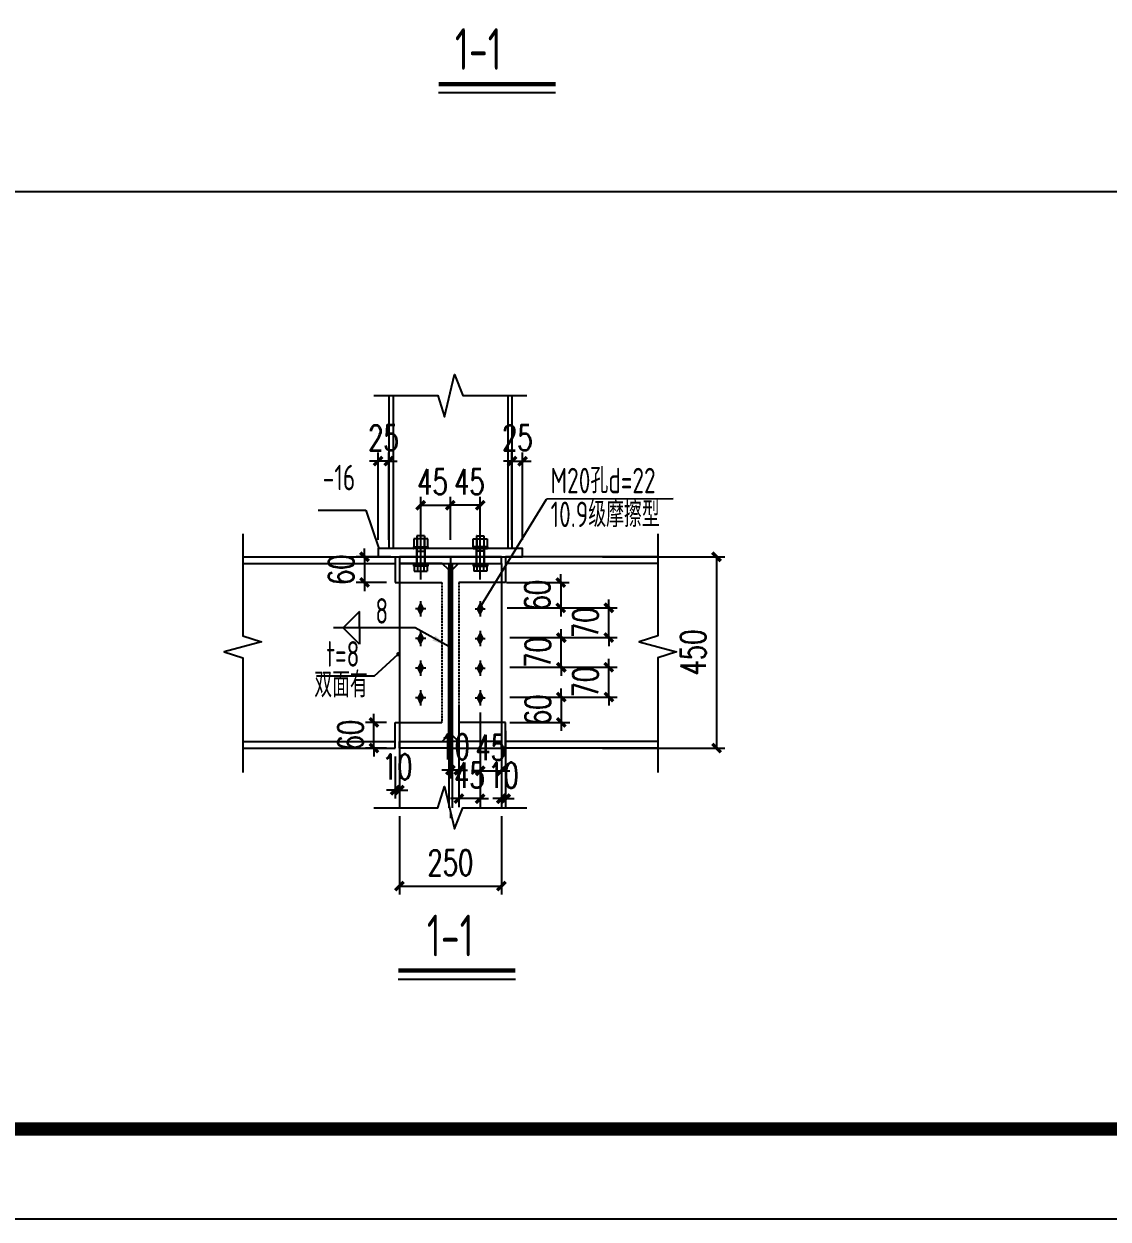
# Model space of a CAD drawing. Extents: x 180850 to 1399066, y 113487 to 334416.
# Drawn here: x 1348159 to 1360914, y 135864 to 149933 of the extents above; entities that cross this region are included whole.
import ezdxf
from ezdxf.enums import TextEntityAlignment as Align

# ---------------------------------------------------------------- set-up
doc = ezdxf.new("R2010")
doc.units = 0
doc.header["$LTSCALE"] = 1000
doc.linetypes.add('0$0$CENTERX2', pattern=[4, 2.5, -0.5, 0.5, -0.5])
doc.linetypes.add('DASH', pattern=[0.35, 0.25, -0.1])
for name, color, linetype in [('AXIS', 3, 'Continuous'), ('BOLT', 251, 'Continuous'), ('DOTE', 1, 'Continuous'), ('GL', 150, 'Continuous'), ('GZ', 50, 'Continuous'), ('NUM', 7, 'Continuous'), ('PUB_TEXT', 7, 'Continuous'), ('PUB_TITLE', 4, 'Continuous'), ('PZ', 202, 'Continuous'), ('TEXT', 7, 'Continuous'), ('WELD', 7, 'Continuous'), ('YCX', 90, 'Continuous')]:
    doc.layers.add(name, color=color, linetype=linetype)
doc.styles.add('_TCH_DIM_T3', font='SIMPLEX', dxfattribs={"width": 0.705882, "bigfont": 'GBCBIG'})
doc.styles.get("Standard").update_dxf_attribs({"font": 'gbenor.shx', "bigfont": 'gbcbig.shx'})
doc.styles.add('TSSD_Label', font='tssdeng.shx', dxfattribs={"width": 0.7, "bigfont": 'hztxt.shx'})
doc.styles.add('TSSD_Norm', font='tssdeng.shx', dxfattribs={"bigfont": 'hztxt.shx'})
doc.styles.add('标准字体', font='tssdeng.shx', dxfattribs={"width": 0.7, "bigfont": 'tssdchn.shx'})
doc.dimstyles.new('TCH_100_5', dxfattribs={"dimtxt": 297.5, "dimasz": 100, "dimexe": 100, "dimexo": 100, "dimgap": 126.25, "dimtad": 1, "dimdec": 0, "dimlfac": 0.2, "dimzin": 0, "dimdsep": 46, "dimtxsty": '_TCH_DIM_T3', "dimblk": 'ARCHTICK', "dimcen": 0.09, "dimclrd": 126, "dimclre": 126, "dimclrt": 7, "dimazin": 2, "dimtfac": 1, "dimtdec": 0, "dimtix": 1, "dimtmove": 2, "dimatfit": 3, "dimfxl": 1, "dimtolj": 1, "dimtzin": 0, "dimarcsym": 0})
doc.dimstyles.new('TSSD_LEADER_STYLE_200.0', dxfattribs={"dimtxt": 0.18, "dimasz": 200, "dimexe": 0.18, "dimexo": 0.0625, "dimgap": 0.09, "dimtad": 0, "dimtih": 1, "dimtoh": 1, "dimdec": 4, "dimzin": 0, "dimdsep": 46, "dimtxsty": 'Standard', "dimcen": 0.09, "dimadec": 0, "dimazin": 0, "dimtfac": 1, "dimtdec": 4, "dimtofl": 0, "dimtmove": 0, "dimatfit": 3, "dimfxl": 1, "dimtolj": 1, "dimtzin": 0, "dimarcsym": 0})

# ---------------------------------------------------------------- blocks, each defined once
blk = doc.blocks.new('_ArchTick')
at = {"color": 0, "linetype": 'ByBlock', "const_width": 0.4}
blk.add_lwpolyline([(-0.5, -0.5), (0.5, 0.5)], dxfattribs=at)
blk = doc.blocks.new('*D1718')
at = {"layer": 'AXIS', "color": 126, "linetype": 'ByBlock', "lineweight": -2, "transparency": 16777216}
for p, q in [((1352827, 143859), (1352827, 144367)), ((1353176, 143859), (1353176, 144367)), ((1352827, 144267), (1353176, 144267))]:
    blk.add_line(p, q, dxfattribs=at)
at = {"layer": 'Defpoints', "color": 0, "linetype": 'ByBlock', "transparency": 16777216}
for p in [(1353176, 144267), (1352827, 143759), (1353176, 143759)]:
    blk.add_point(p, dxfattribs=at)
at = {"layer": 'AXIS', "color": 126, "linetype": 'ByBlock', "lineweight": -2, "transparency": 16777216, "xscale": 100, "yscale": 100, "zscale": 100, "rotation": 180}
blk.add_blockref('_ArchTick', (1352827, 144267), dxfattribs=at)
at = {"layer": 'AXIS', "color": 126, "linetype": 'ByBlock', "lineweight": -2, "transparency": 16777216, "xscale": 100, "yscale": 100, "zscale": 100}
blk.add_blockref('_ArchTick', (1353176, 144267), dxfattribs=at)
at = {"layer": 'AXIS', "color": 7, "linetype": 'ByBlock', "transparency": 16777216, "insert": (1352966, 144542), "char_height": 297.5, "attachment_point": 5, "style": '_TCH_DIM_T3'}
blk.add_mtext('\\A1;45', dxfattribs=at)
blk = doc.blocks.new('*D1719')
at = {"layer": 'AXIS', "color": 126, "linetype": 'ByBlock', "lineweight": -2, "transparency": 16777216}
for p, q in [((1353176, 143859), (1353176, 144367)), ((1353527, 143859), (1353527, 144367)), ((1353527, 144267), (1353176, 144267))]:
    blk.add_line(p, q, dxfattribs=at)
at = {"layer": 'Defpoints', "color": 0, "linetype": 'ByBlock', "transparency": 16777216}
for p in [(1353176, 144267), (1353176, 143759), (1353527, 143759)]:
    blk.add_point(p, dxfattribs=at)
at = {"layer": 'AXIS', "color": 126, "linetype": 'ByBlock', "lineweight": -2, "transparency": 16777216, "xscale": 100, "yscale": 100, "zscale": 100, "rotation": 180}
blk.add_blockref('_ArchTick', (1353176, 144267), dxfattribs=at)
at = {"layer": 'AXIS', "color": 126, "linetype": 'ByBlock', "lineweight": -2, "transparency": 16777216, "xscale": 100, "yscale": 100, "zscale": 100}
blk.add_blockref('_ArchTick', (1353527, 144267), dxfattribs=at)
at = {"layer": 'AXIS', "color": 7, "linetype": 'ByBlock', "transparency": 16777216, "insert": (1353400, 144542), "char_height": 297.5, "attachment_point": 5, "style": '_TCH_DIM_T3'}
blk.add_mtext('\\A1;45', dxfattribs=at)
blk = doc.blocks.new('*D1735')
at = {"layer": 'AXIS', "color": 126, "linetype": 'ByBlock', "lineweight": -2, "transparency": 16777216}
for p, q in [((1352576, 140606), (1352576, 139684)), ((1353776, 140606), (1353776, 139684)), ((1352576, 139784), (1353776, 139784))]:
    blk.add_line(p, q, dxfattribs=at)
at = {"layer": 'Defpoints', "color": 0, "linetype": 'ByBlock', "transparency": 16777216}
for p in [(1352576, 140706), (1353776, 140706), (1353776, 139784)]:
    blk.add_point(p, dxfattribs=at)
at = {"layer": 'AXIS', "color": 126, "linetype": 'ByBlock', "lineweight": -2, "transparency": 16777216, "xscale": 100, "yscale": 100, "zscale": 100, "rotation": 180}
blk.add_blockref('_ArchTick', (1352576, 139784), dxfattribs=at)
at = {"layer": 'AXIS', "color": 126, "linetype": 'ByBlock', "lineweight": -2, "transparency": 16777216, "xscale": 100, "yscale": 100, "zscale": 100}
blk.add_blockref('_ArchTick', (1353776, 139784), dxfattribs=at)
at = {"layer": 'AXIS', "color": 7, "linetype": 'ByBlock', "transparency": 16777216, "insert": (1353176, 140059), "char_height": 297.5, "attachment_point": 5, "style": '_TCH_DIM_T3'}
blk.add_mtext('\\A1;250', dxfattribs=at)
blk = doc.blocks.new('*D1736')
at = {"layer": 'AXIS', "color": 126, "linetype": 'ByBlock', "lineweight": -2, "transparency": 16777216}
for p, q in [((1354964, 143659), (1356407, 143659)), ((1356307, 143659), (1356307, 141409)), ((1354964, 141409), (1356407, 141409))]:
    blk.add_line(p, q, dxfattribs=at)
at = {"layer": 'Defpoints', "color": 0, "linetype": 'ByBlock', "transparency": 16777216}
for p in [(1354864, 143659), (1354864, 141409), (1356307, 141409)]:
    blk.add_point(p, dxfattribs=at)
at = {"layer": 'AXIS', "color": 126, "linetype": 'ByBlock', "lineweight": -2, "transparency": 16777216, "xscale": 100, "yscale": 100, "zscale": 100}
for p, rotation in [((1356307, 143659), 90), ((1356307, 141409), 270)]:
    blk.add_blockref('_ArchTick', p, dxfattribs=dict(at, rotation=rotation))
at = {"layer": 'AXIS', "color": 7, "linetype": 'ByBlock', "transparency": 16777216, "insert": (1356032, 142534), "char_height": 297.5, "attachment_point": 5, "rotation": 90, "style": '_TCH_DIM_T3'}
blk.add_mtext('\\A1;450', dxfattribs=at)
blk = doc.blocks.new('*D1737')
at = {"layer": 'AXIS', "color": 126, "linetype": 'ByBlock', "lineweight": -2, "transparency": 16777216}
for p, q in [((1355040, 142359), (1355040, 142459)), ((1353876, 142359), (1355140, 142359)), ((1355040, 142009), (1355040, 142359)), ((1353876, 142009), (1355140, 142009)), ((1355040, 142009), (1355040, 141909))]:
    blk.add_line(p, q, dxfattribs=at)
at = {"layer": 'Defpoints', "color": 0, "linetype": 'ByBlock', "transparency": 16777216}
for p in [(1353776, 142359), (1355040, 142359), (1353776, 142009)]:
    blk.add_point(p, dxfattribs=at)
at = {"layer": 'AXIS', "color": 126, "linetype": 'ByBlock', "lineweight": -2, "transparency": 16777216, "xscale": 100, "yscale": 100, "zscale": 100}
for p, rotation in [((1355040, 142359), 270), ((1355040, 142009), 90)]:
    blk.add_blockref('_ArchTick', p, dxfattribs=dict(at, rotation=rotation))
at = {"layer": 'AXIS', "color": 7, "linetype": 'ByBlock', "transparency": 16777216, "insert": (1354765, 142184), "char_height": 297.5, "attachment_point": 5, "rotation": 90, "style": '_TCH_DIM_T3'}
blk.add_mtext('\\A1;70', dxfattribs=at)
blk = doc.blocks.new('*D1738')
at = {"layer": 'AXIS', "color": 126, "linetype": 'ByBlock', "lineweight": -2, "transparency": 16777216}
for p, q in [((1354481, 142709), (1354481, 142809)), ((1353876, 142709), (1354581, 142709)), ((1354481, 142359), (1354481, 142709)), ((1353876, 142359), (1354581, 142359)), ((1354481, 142359), (1354481, 142259))]:
    blk.add_line(p, q, dxfattribs=at)
at = {"layer": 'Defpoints', "color": 0, "linetype": 'ByBlock', "transparency": 16777216}
for p in [(1353776, 142709), (1354481, 142709), (1353776, 142359)]:
    blk.add_point(p, dxfattribs=at)
at = {"layer": 'AXIS', "color": 126, "linetype": 'ByBlock', "lineweight": -2, "transparency": 16777216, "xscale": 100, "yscale": 100, "zscale": 100}
for p, rotation in [((1354481, 142709), 270), ((1354481, 142359), 90)]:
    blk.add_blockref('_ArchTick', p, dxfattribs=dict(at, rotation=rotation))
at = {"layer": 'AXIS', "color": 7, "linetype": 'ByBlock', "transparency": 16777216, "insert": (1354206, 142534), "char_height": 297.5, "attachment_point": 5, "rotation": 90, "style": '_TCH_DIM_T3'}
blk.add_mtext('\\A1;70', dxfattribs=at)
blk = doc.blocks.new('*D1739')
at = {"layer": 'AXIS', "color": 126, "linetype": 'ByBlock', "lineweight": -2, "transparency": 16777216}
for p, q in [((1355040, 143059), (1355040, 143159)), ((1353846, 143059), (1355140, 143059)), ((1355040, 142709), (1355040, 143059)), ((1353876, 142709), (1355140, 142709)), ((1355040, 142709), (1355040, 142609))]:
    blk.add_line(p, q, dxfattribs=at)
at = {"layer": 'Defpoints', "color": 0, "linetype": 'ByBlock', "transparency": 16777216}
for p in [(1353746, 143059), (1355040, 143059), (1353776, 142709)]:
    blk.add_point(p, dxfattribs=at)
at = {"layer": 'AXIS', "color": 126, "linetype": 'ByBlock', "lineweight": -2, "transparency": 16777216, "xscale": 100, "yscale": 100, "zscale": 100}
for p, rotation in [((1355040, 143059), 270), ((1355040, 142709), 90)]:
    blk.add_blockref('_ArchTick', p, dxfattribs=dict(at, rotation=rotation))
at = {"layer": 'AXIS', "color": 7, "linetype": 'ByBlock', "transparency": 16777216, "insert": (1354765, 142884), "char_height": 297.5, "attachment_point": 5, "rotation": 90, "style": '_TCH_DIM_T3'}
blk.add_mtext('\\A1;70', dxfattribs=at)
blk = doc.blocks.new('*D1740')
at = {"layer": 'AXIS', "color": 126, "linetype": 'ByBlock', "lineweight": -2, "transparency": 16777216}
for p, q in [((1354474, 143357), (1354474, 143457)), ((1353836, 143357), (1354574, 143357)), ((1354474, 143357), (1354474, 143059)), ((1353846, 143059), (1354574, 143059)), ((1354474, 143059), (1354474, 142959))]:
    blk.add_line(p, q, dxfattribs=at)
at = {"layer": 'Defpoints', "color": 0, "linetype": 'ByBlock', "transparency": 16777216}
for p in [(1353736, 143357), (1353746, 143059), (1354474, 143059)]:
    blk.add_point(p, dxfattribs=at)
at = {"layer": 'AXIS', "color": 126, "linetype": 'ByBlock', "lineweight": -2, "transparency": 16777216, "xscale": 100, "yscale": 100, "zscale": 100}
for p, rotation in [((1354474, 143357), 270), ((1354474, 143059), 90)]:
    blk.add_blockref('_ArchTick', p, dxfattribs=dict(at, rotation=rotation))
at = {"layer": 'AXIS', "color": 7, "linetype": 'ByBlock', "transparency": 16777216, "insert": (1354199, 143208), "char_height": 297.5, "attachment_point": 5, "rotation": 90, "style": '_TCH_DIM_T3'}
blk.add_mtext('\\A1;60', dxfattribs=at)
blk = doc.blocks.new('*D1741')
at = {"layer": 'AXIS', "color": 126, "linetype": 'ByBlock', "lineweight": -2, "ltscale": 0.1, "transparency": 16777216}
for p, q in [((1352476, 143659), (1352067, 143659)), ((1352167, 143659), (1352167, 143759)), ((1352167, 143659), (1352167, 143357)), ((1352426, 143357), (1352067, 143357)), ((1352167, 143357), (1352167, 143257))]:
    blk.add_line(p, q, dxfattribs=at)
at = {"layer": 'Defpoints', "color": 0, "linetype": 'ByBlock', "ltscale": 0.1, "transparency": 16777216}
for p in [(1352576, 143659), (1352167, 143357), (1352526, 143357)]:
    blk.add_point(p, dxfattribs=at)
at = {"layer": 'AXIS', "color": 126, "linetype": 'ByBlock', "lineweight": -2, "ltscale": 0.1, "transparency": 16777216, "xscale": 100, "yscale": 100, "zscale": 100}
for p, rotation in [((1352167, 143659), 270), ((1352167, 143357), 90)]:
    blk.add_blockref('_ArchTick', p, dxfattribs=dict(at, rotation=rotation))
at = {"layer": 'AXIS', "color": 7, "linetype": 'ByBlock', "ltscale": 0.1, "transparency": 16777216, "insert": (1351892, 143508), "char_height": 297.5, "attachment_point": 5, "rotation": 90, "style": '_TCH_DIM_T3'}
blk.add_mtext('\\A1;60', dxfattribs=at)
blk = doc.blocks.new('*D1742')
at = {"layer": 'AXIS', "color": 126, "linetype": 'ByBlock', "lineweight": -2, "ltscale": 0.1, "transparency": 16777216}
for p, q in [((1352426, 141710), (1352176, 141710)), ((1352276, 141710), (1352276, 141810)), ((1352276, 141409), (1352276, 141710)), ((1352426, 141409), (1352176, 141409)), ((1352276, 141409), (1352276, 141309))]:
    blk.add_line(p, q, dxfattribs=at)
at = {"layer": 'Defpoints', "color": 0, "linetype": 'ByBlock', "ltscale": 0.1, "transparency": 16777216}
for p in [(1352276, 141710), (1352526, 141710), (1352526, 141409)]:
    blk.add_point(p, dxfattribs=at)
at = {"layer": 'AXIS', "color": 126, "linetype": 'ByBlock', "lineweight": -2, "ltscale": 0.1, "transparency": 16777216, "xscale": 100, "yscale": 100, "zscale": 100}
for p, rotation in [((1352276, 141710), 270), ((1352276, 141409), 90)]:
    blk.add_blockref('_ArchTick', p, dxfattribs=dict(at, rotation=rotation))
at = {"layer": 'AXIS', "color": 7, "linetype": 'ByBlock', "ltscale": 0.1, "transparency": 16777216, "insert": (1352001, 141560), "char_height": 297.5, "attachment_point": 5, "rotation": 90, "style": '_TCH_DIM_T3'}
blk.add_mtext('\\A1;60', dxfattribs=at)
blk = doc.blocks.new('_WELD004')
at = {"color": 0, "linetype": 'ByBlock'}
for p, q in [((0, 1), (1, 0)), ((0, 0), (0, 1))]:
    blk.add_line(p, q, dxfattribs=at)
blk = doc.blocks.new('*D1743')
at = {"layer": 'AXIS', "color": 126, "linetype": 'ByBlock', "lineweight": -2, "transparency": 16777216}
for p, q in [((1354481, 142008), (1354481, 142108)), ((1353876, 142008), (1354581, 142008)), ((1354481, 142008), (1354481, 141710)), ((1353876, 141710), (1354581, 141710)), ((1354481, 141710), (1354481, 141610))]:
    blk.add_line(p, q, dxfattribs=at)
at = {"layer": 'Defpoints', "color": 0, "linetype": 'ByBlock', "transparency": 16777216}
for p in [(1353776, 142008), (1353776, 141710), (1354481, 141710)]:
    blk.add_point(p, dxfattribs=at)
at = {"layer": 'AXIS', "color": 126, "linetype": 'ByBlock', "lineweight": -2, "transparency": 16777216, "xscale": 100, "yscale": 100, "zscale": 100}
for p, rotation in [((1354481, 142008), 270), ((1354481, 141710), 90)]:
    blk.add_blockref('_ArchTick', p, dxfattribs=dict(at, rotation=rotation))
at = {"layer": 'AXIS', "color": 7, "linetype": 'ByBlock', "transparency": 16777216, "insert": (1354206, 141859), "char_height": 297.5, "attachment_point": 5, "rotation": 90, "style": '_TCH_DIM_T3'}
blk.add_mtext('\\A1;60', dxfattribs=at)
blk = doc.blocks.new('*D1744')
at = {"layer": 'AXIS', "color": 126, "linetype": 'ByBlock', "lineweight": -2, "transparency": 16777216}
for p, q in [((1352526, 141309), (1352526, 140813)), ((1352576, 141309), (1352576, 140813)), ((1352526, 140913), (1352426, 140913)), ((1352526, 140913), (1352576, 140913)), ((1352576, 140913), (1352676, 140913))]:
    blk.add_line(p, q, dxfattribs=at)
at = {"layer": 'Defpoints', "color": 0, "linetype": 'ByBlock', "transparency": 16777216}
for p in [(1352526, 141409), (1352576, 141409), (1352576, 140913)]:
    blk.add_point(p, dxfattribs=at)
at = {"layer": 'AXIS', "color": 126, "linetype": 'ByBlock', "lineweight": -2, "transparency": 16777216, "xscale": 100, "yscale": 100, "zscale": 100}
blk.add_blockref('_ArchTick', (1352526, 140913), dxfattribs=at)
at = {"layer": 'AXIS', "color": 126, "linetype": 'ByBlock', "lineweight": -2, "transparency": 16777216, "xscale": 100, "yscale": 100, "zscale": 100, "rotation": 180}
blk.add_blockref('_ArchTick', (1352576, 140913), dxfattribs=at)
at = {"layer": 'AXIS', "color": 7, "linetype": 'ByBlock', "transparency": 16777216, "insert": (1352551, 141188), "char_height": 297.5, "attachment_point": 5, "style": '_TCH_DIM_T3'}
blk.add_mtext('\\A1;10', dxfattribs=at)
blk = doc.blocks.new('*D1745')
at = {"layer": 'AXIS', "color": 126, "linetype": 'ByBlock', "lineweight": -2, "transparency": 16777216}
for p, q in [((1353526, 141829), (1353526, 140713)), ((1353276, 141800), (1353276, 140713)), ((1353276, 140813), (1353176, 140813)), ((1353526, 140813), (1353276, 140813)), ((1353526, 140813), (1353626, 140813))]:
    blk.add_line(p, q, dxfattribs=at)
at = {"layer": 'Defpoints', "color": 0, "linetype": 'ByBlock', "transparency": 16777216}
for p in [(1353276, 141900), (1353526, 141929), (1353276, 140813)]:
    blk.add_point(p, dxfattribs=at)
at = {"layer": 'AXIS', "color": 126, "linetype": 'ByBlock', "lineweight": -2, "transparency": 16777216, "xscale": 100, "yscale": 100, "zscale": 100}
blk.add_blockref('_ArchTick', (1353276, 140813), dxfattribs=at)
at = {"layer": 'AXIS', "color": 126, "linetype": 'ByBlock', "lineweight": -2, "transparency": 16777216, "xscale": 100, "yscale": 100, "zscale": 100, "rotation": 180}
blk.add_blockref('_ArchTick', (1353526, 140813), dxfattribs=at)
at = {"layer": 'AXIS', "color": 7, "linetype": 'ByBlock', "transparency": 16777216, "insert": (1353401, 141088), "char_height": 297.5, "attachment_point": 5, "style": '_TCH_DIM_T3'}
blk.add_mtext('\\A1;45', dxfattribs=at)
blk = doc.blocks.new('*D1746')
at = {"layer": 'AXIS', "color": 126, "linetype": 'ByBlock', "lineweight": -2, "transparency": 16777216}
for p, q in [((1353176, 141899), (1353176, 141049)), ((1353276, 141899), (1353276, 141049)), ((1353176, 141149), (1353076, 141149)), ((1353276, 141149), (1353176, 141149)), ((1353276, 141149), (1353376, 141149))]:
    blk.add_line(p, q, dxfattribs=at)
at = {"layer": 'Defpoints', "color": 0, "linetype": 'ByBlock', "transparency": 16777216}
for p in [(1353176, 141999), (1353276, 141999), (1353176, 141149)]:
    blk.add_point(p, dxfattribs=at)
at = {"layer": 'AXIS', "color": 126, "linetype": 'ByBlock', "lineweight": -2, "transparency": 16777216, "xscale": 100, "yscale": 100, "zscale": 100}
blk.add_blockref('_ArchTick', (1353176, 141149), dxfattribs=at)
at = {"layer": 'AXIS', "color": 126, "linetype": 'ByBlock', "lineweight": -2, "transparency": 16777216, "xscale": 100, "yscale": 100, "zscale": 100, "rotation": 180}
blk.add_blockref('_ArchTick', (1353276, 141149), dxfattribs=at)
at = {"layer": 'AXIS', "color": 7, "linetype": 'ByBlock', "transparency": 16777216, "insert": (1353226, 141424), "char_height": 297.5, "attachment_point": 5, "style": '_TCH_DIM_T3'}
blk.add_mtext('\\A1;10', dxfattribs=at)
blk = doc.blocks.new('*D1747')
at = {"layer": 'AXIS', "color": 126, "linetype": 'ByBlock', "lineweight": -2, "ltscale": 0.1, "transparency": 16777216}
for p, q in [((1353776, 141610), (1353776, 140713)), ((1353826, 141610), (1353826, 140713)), ((1353776, 140813), (1353676, 140813)), ((1353826, 140813), (1353776, 140813)), ((1353826, 140813), (1353926, 140813))]:
    blk.add_line(p, q, dxfattribs=at)
at = {"layer": 'Defpoints', "color": 0, "linetype": 'ByBlock', "ltscale": 0.1, "transparency": 16777216}
for p in [(1353776, 141710), (1353826, 141710), (1353776, 140813)]:
    blk.add_point(p, dxfattribs=at)
at = {"layer": 'AXIS', "color": 126, "linetype": 'ByBlock', "lineweight": -2, "ltscale": 0.1, "transparency": 16777216, "xscale": 100, "yscale": 100, "zscale": 100}
blk.add_blockref('_ArchTick', (1353776, 140813), dxfattribs=at)
at = {"layer": 'AXIS', "color": 126, "linetype": 'ByBlock', "lineweight": -2, "ltscale": 0.1, "transparency": 16777216, "xscale": 100, "yscale": 100, "zscale": 100, "rotation": 180}
blk.add_blockref('_ArchTick', (1353826, 140813), dxfattribs=at)
at = {"layer": 'AXIS', "color": 7, "linetype": 'ByBlock', "ltscale": 0.1, "transparency": 16777216, "insert": (1353801, 141088), "char_height": 297.5, "attachment_point": 5, "style": '_TCH_DIM_T3'}
blk.add_mtext('\\A1;10', dxfattribs=at)
blk = doc.blocks.new('*D1748')
at = {"layer": 'AXIS', "color": 126, "linetype": 'ByBlock', "lineweight": -2, "transparency": 16777216}
for p, q in [((1353526, 141829), (1353526, 141040)), ((1353776, 141800), (1353776, 141040)), ((1353526, 141140), (1353426, 141140)), ((1353526, 141140), (1353776, 141140)), ((1353776, 141140), (1353876, 141140))]:
    blk.add_line(p, q, dxfattribs=at)
at = {"layer": 'Defpoints', "color": 0, "linetype": 'ByBlock', "transparency": 16777216}
for p in [(1353526, 141929), (1353776, 141900), (1353776, 141140)]:
    blk.add_point(p, dxfattribs=at)
at = {"layer": 'AXIS', "color": 126, "linetype": 'ByBlock', "lineweight": -2, "transparency": 16777216, "xscale": 100, "yscale": 100, "zscale": 100}
blk.add_blockref('_ArchTick', (1353526, 141140), dxfattribs=at)
at = {"layer": 'AXIS', "color": 126, "linetype": 'ByBlock', "lineweight": -2, "transparency": 16777216, "xscale": 100, "yscale": 100, "zscale": 100, "rotation": 180}
blk.add_blockref('_ArchTick', (1353776, 141140), dxfattribs=at)
at = {"layer": 'AXIS', "color": 7, "linetype": 'ByBlock', "transparency": 16777216, "insert": (1353651, 141415), "char_height": 297.5, "attachment_point": 5, "style": '_TCH_DIM_T3'}
blk.add_mtext('\\A1;45', dxfattribs=at)
blk = doc.blocks.new('*D1751')
at = {"layer": 'AXIS', "color": 126, "linetype": 'ByBlock', "lineweight": -2, "transparency": 16777216}
for p, q in [((1352326, 144786), (1352226, 144786)), ((1352326, 143859), (1352326, 144886)), ((1352451, 144786), (1352326, 144786)), ((1352451, 143859), (1352451, 144886)), ((1352451, 144786), (1352551, 144786))]:
    blk.add_line(p, q, dxfattribs=at)
at = {"layer": 'Defpoints', "color": 0, "linetype": 'ByBlock', "transparency": 16777216}
for p in [(1352326, 144786), (1352326, 143759), (1352451, 143759)]:
    blk.add_point(p, dxfattribs=at)
at = {"layer": 'AXIS', "color": 126, "linetype": 'ByBlock', "lineweight": -2, "transparency": 16777216, "xscale": 100, "yscale": 100, "zscale": 100}
blk.add_blockref('_ArchTick', (1352326, 144786), dxfattribs=at)
at = {"layer": 'AXIS', "color": 126, "linetype": 'ByBlock', "lineweight": -2, "transparency": 16777216, "xscale": 100, "yscale": 100, "zscale": 100, "rotation": 180}
blk.add_blockref('_ArchTick', (1352451, 144786), dxfattribs=at)
at = {"layer": 'AXIS', "color": 7, "linetype": 'ByBlock', "transparency": 16777216, "insert": (1352389, 145061), "char_height": 297.5, "attachment_point": 5, "style": '_TCH_DIM_T3'}
blk.add_mtext('\\A1;25', dxfattribs=at)
blk = doc.blocks.new('*D1752')
at = {"layer": 'AXIS', "color": 126, "linetype": 'ByBlock', "lineweight": -2, "transparency": 16777216}
for p, q in [((1353901, 144786), (1353801, 144786)), ((1353901, 143859), (1353901, 144886)), ((1353901, 144786), (1354026, 144786)), ((1354026, 143859), (1354026, 144886)), ((1354026, 144786), (1354126, 144786))]:
    blk.add_line(p, q, dxfattribs=at)
at = {"layer": 'Defpoints', "color": 0, "linetype": 'ByBlock', "transparency": 16777216}
for p in [(1354026, 144786), (1353901, 143759), (1354026, 143759)]:
    blk.add_point(p, dxfattribs=at)
at = {"layer": 'AXIS', "color": 126, "linetype": 'ByBlock', "lineweight": -2, "transparency": 16777216, "xscale": 100, "yscale": 100, "zscale": 100}
blk.add_blockref('_ArchTick', (1353901, 144786), dxfattribs=at)
at = {"layer": 'AXIS', "color": 126, "linetype": 'ByBlock', "lineweight": -2, "transparency": 16777216, "xscale": 100, "yscale": 100, "zscale": 100, "rotation": 180}
blk.add_blockref('_ArchTick', (1354026, 144786), dxfattribs=at)
at = {"layer": 'AXIS', "color": 7, "linetype": 'ByBlock', "transparency": 16777216, "insert": (1353964, 145061), "char_height": 297.5, "attachment_point": 5, "style": '_TCH_DIM_T3'}
blk.add_mtext('\\A1;25', dxfattribs=at)

msp = doc.modelspace()

# ---------------------------------------------------------------- hatches: boundary and pattern name
at = {"layer": 'BOLT'}
for points in [[(1352826.14, 143108.79), (1352856.14, 143048.79), (1352826.14, 142988.79), (1352796.14, 143048.79)], [(1353526.14, 143108.79), (1353496.14, 143048.79), (1353526.14, 142988.79), (1353556.14, 143048.79)], [(1352826.14, 142758.79), (1352856.14, 142698.79), (1352826.14, 142638.79), (1352796.14, 142698.79)], [(1353526.14, 142758.79), (1353496.14, 142698.79), (1353526.14, 142638.79), (1353556.14, 142698.79)], [(1352826.14, 142408.79), (1352856.14, 142348.79), (1352826.14, 142288.79), (1352796.14, 142348.79)], [(1353526.14, 142408.79), (1353496.14, 142348.79), (1353526.14, 142288.79), (1353556.14, 142348.79)], [(1352826.14, 142058.79), (1352856.14, 141998.79), (1352826.14, 141938.79), (1352796.14, 141998.79)], [(1353526.14, 142058.79), (1353496.14, 141998.79), (1353526.14, 141938.79), (1353556.14, 141998.79)]]:
    msp.add_hatch(color=256, dxfattribs=at).paths.add_polyline_path(points)

# ---------------------------------------------------------------- linework, layer by layer
at = {"transparency": 16777216}
for p, q in [((1352827.39, 143394.67), (1352827.38, 143932.67)), ((1353527.38, 143394.67), (1353527.39, 143932.67)), ((1352910.52, 143873.08), (1352744.25, 143873.07)), ((1352744.25, 143873.07), (1352744.25, 143778.67)), ((1352871.39, 143906.67), (1352783.39, 143906.67)), ((1352783.39, 143906.67), (1352783.39, 143726.67)), ((1352785.82, 143873.07), (1352785.82, 143778.67)), ((1352868.96, 143873.07), (1352868.96, 143778.67)), ((1352869.11, 143906.67), (1352871.39, 143906.67)), ((1352871.39, 143906.67), (1352871.39, 143726.67)), ((1352910.53, 143778.68), (1352910.52, 143873.08)), ((1353444.25, 143873.08), (1353610.53, 143873.07)), ((1353444.25, 143778.68), (1353444.25, 143873.08)), ((1353483.39, 143906.67), (1353483.38, 143726.67)), ((1353483.39, 143906.67), (1353571.39, 143906.67)), ((1353485.67, 143906.67), (1353483.39, 143906.67)), ((1353485.82, 143873.07), (1353485.82, 143778.67)), ((1353568.96, 143873.07), (1353568.95, 143778.67)), ((1353571.39, 143906.67), (1353571.38, 143726.67)), ((1353610.53, 143873.07), (1353610.52, 143778.67)), ((1352743.39, 143778.67), (1352911.39, 143778.68)), ((1352743.39, 143778.67), (1352743.39, 143758.67)), ((1352911.39, 143758.68), (1352743.39, 143758.67)), ((1352743.39, 143758.67), (1352745.67, 143758.67)), ((1352779.39, 143758.67), (1352779.39, 143726.67)), ((1352779.39, 143726.67), (1352875.39, 143726.67)), ((1352779.39, 143726.67), (1352781.74, 143726.67)), ((1352780.74, 143726.67), (1352779.39, 143726.67)), ((1352779.39, 143726.67), (1352779.39, 143568.67)), ((1352783.39, 143726.67), (1352783.39, 143568.67)), ((1352871.39, 143726.67), (1352871.39, 143568.67)), ((1352875.39, 143758.67), (1352873.04, 143758.67)), ((1352874.04, 143758.67), (1352875.39, 143758.67)), ((1352875.39, 143758.67), (1352875.39, 143726.67)), ((1352875.39, 143726.67), (1352875.39, 143568.67)), ((1352911.39, 143778.68), (1352911.39, 143758.68)), ((1353443.39, 143778.68), (1353443.38, 143758.68)), ((1353443.38, 143758.68), (1353611.38, 143758.67)), ((1353611.39, 143778.67), (1353443.39, 143778.68)), ((1353479.38, 143758.67), (1353481.73, 143758.67)), ((1353480.73, 143758.67), (1353479.38, 143758.67)), ((1353479.38, 143758.67), (1353479.38, 143726.67)), ((1353575.38, 143726.67), (1353479.38, 143726.67)), ((1353479.38, 143726.67), (1353479.38, 143568.67)), ((1353483.38, 143726.67), (1353483.38, 143568.67)), ((1353571.38, 143726.67), (1353571.38, 143568.67)), ((1353575.38, 143726.67), (1353573.03, 143726.67)), ((1353574.04, 143726.67), (1353575.38, 143726.67)), ((1353575.38, 143758.67), (1353575.38, 143726.67)), ((1353575.38, 143726.67), (1353575.38, 143568.67)), ((1353611.38, 143758.67), (1353609.1, 143758.67)), ((1353611.39, 143778.67), (1353611.38, 143758.67)), ((1352743.39, 143568.67), (1352911.39, 143568.67)), ((1352743.39, 143568.67), (1352743.39, 143548.67)), ((1352911.39, 143548.67), (1352743.39, 143548.67)), ((1352751.18, 143548.67), (1352751.18, 143490.59)), ((1352779.39, 143568.67), (1352781.74, 143568.67)), ((1352780.74, 143568.67), (1352779.39, 143568.67)), ((1352783.39, 143568.67), (1352783.39, 143548.67)), ((1352789.29, 143548.67), (1352789.29, 143490.59)), ((1352865.5, 143548.67), (1352865.5, 143490.59)), ((1352871.39, 143568.67), (1352871.39, 143548.67)), ((1352903.6, 143548.67), (1352903.6, 143490.59)), ((1352911.39, 143568.67), (1352909.11, 143568.67)), ((1352911.39, 143568.67), (1352911.39, 143548.67)), ((1353443.38, 143568.67), (1353445.66, 143568.67)), ((1353611.38, 143568.67), (1353443.38, 143568.67)), ((1353443.38, 143568.67), (1353443.38, 143548.67)), ((1353443.38, 143548.67), (1353611.38, 143548.67)), ((1353451.17, 143548.67), (1353451.17, 143490.59)), ((1353483.38, 143568.67), (1353483.38, 143548.67)), ((1353489.28, 143548.67), (1353489.27, 143490.59)), ((1353565.49, 143548.67), (1353565.49, 143490.59)), ((1353571.38, 143568.67), (1353571.38, 143548.67)), ((1353575.38, 143568.67), (1353573.03, 143568.67)), ((1353574.03, 143568.67), (1353575.38, 143568.67)), ((1353603.59, 143548.67), (1353603.59, 143490.59)), ((1353611.38, 143568.67), (1353611.38, 143548.67)), ((1352751.18, 143490.59), (1352903.6, 143490.59)), ((1353603.59, 143490.59), (1353451.17, 143490.59))]:
    msp.add_line(p, q, dxfattribs=at)
at = {"layer": 'AXIS'}
for p, q in [((1336124.67, 147959.33), (1390581.03, 147959.33)), ((1353521.14, 143058.67), (1354305.78, 144338.73)), ((1355799.11, 144341.88), (1354305.78, 144338.73))]:
    msp.add_line(p, q, dxfattribs=at)
at = {"layer": 'BOLT'}
for p, q in [((1352826.14, 143108.79), (1352796.14, 143048.79)), ((1352826.14, 143138.79), (1352826.14, 142958.79)), ((1352826.14, 143108.79), (1352856.14, 143048.79)), ((1353526.14, 143108.79), (1353496.14, 143048.79)), ((1353526.14, 143138.79), (1353526.14, 142958.79)), ((1353526.14, 143108.79), (1353556.14, 143048.79)), ((1352886.14, 143048.79), (1352766.14, 143048.79)), ((1352826.14, 142988.79), (1352796.14, 143048.79)), ((1352826.14, 142988.79), (1352856.14, 143048.79)), ((1353466.14, 143048.79), (1353586.14, 143048.79)), ((1353526.14, 142988.79), (1353496.14, 143048.79)), ((1353526.14, 142988.79), (1353556.14, 143048.79)), ((1352886.14, 142698.79), (1352766.14, 142698.79)), ((1352826.14, 142758.79), (1352796.14, 142698.79)), ((1352826.14, 142638.79), (1352796.14, 142698.79)), ((1352826.14, 142788.79), (1352826.14, 142608.79)), ((1352826.14, 142758.79), (1352856.14, 142698.79)), ((1352826.14, 142638.79), (1352856.14, 142698.79)), ((1353466.14, 142698.79), (1353586.14, 142698.79)), ((1353526.14, 142758.79), (1353496.14, 142698.79)), ((1353526.14, 142638.79), (1353496.14, 142698.79)), ((1353526.14, 142788.79), (1353526.14, 142608.79)), ((1353526.14, 142758.79), (1353556.14, 142698.79)), ((1353526.14, 142638.79), (1353556.14, 142698.79)), ((1352826.14, 142408.79), (1352796.14, 142348.79)), ((1352826.14, 142438.79), (1352826.14, 142258.79)), ((1352826.14, 142408.79), (1352856.14, 142348.79)), ((1353526.14, 142408.79), (1353496.14, 142348.79)), ((1353526.14, 142438.79), (1353526.14, 142258.79)), ((1353526.14, 142408.79), (1353556.14, 142348.79)), ((1352886.14, 142348.79), (1352766.14, 142348.79)), ((1352826.14, 142288.79), (1352796.14, 142348.79)), ((1352826.14, 142288.79), (1352856.14, 142348.79)), ((1353466.14, 142348.79), (1353586.14, 142348.79)), ((1353526.14, 142288.79), (1353496.14, 142348.79)), ((1353526.14, 142288.79), (1353556.14, 142348.79)), ((1352886.14, 141998.79), (1352766.14, 141998.79)), ((1352826.14, 142058.79), (1352796.14, 141998.79)), ((1352826.14, 141938.79), (1352796.14, 141998.79)), ((1352826.14, 142088.79), (1352826.14, 141908.79)), ((1352826.14, 142058.79), (1352856.14, 141998.79)), ((1352826.14, 141938.79), (1352856.14, 141998.79)), ((1353466.14, 141998.79), (1353586.14, 141998.79)), ((1353526.14, 142058.79), (1353496.14, 141998.79)), ((1353526.14, 141938.79), (1353496.14, 141998.79)), ((1353526.14, 142088.79), (1353526.14, 141908.79)), ((1353526.14, 142058.79), (1353556.14, 141998.79)), ((1353526.14, 141938.79), (1353556.14, 141998.79))]:
    msp.add_line(p, q, dxfattribs=at)
at = {"layer": 'DOTE', "color": 8, "linetype": '0$0$CENTERX2'}
msp.add_line((1353176.14, 143658.67), (1353176.14, 140584.31), dxfattribs=at)
at = {"layer": 'GL'}
for p, q in [((1350735.28, 143658.67), (1352526.14, 143658.67)), ((1352526.14, 143658.67), (1352526.14, 143357.01)), ((1355616.99, 143658.67), (1353826.14, 143658.67)), ((1353826.14, 143658.67), (1353826.14, 143357.01)), ((1350735.28, 143582.01), (1352526.14, 143582.01)), ((1355616.99, 143582.01), (1353826.14, 143582.01)), ((1352526.14, 143357.01), (1353076.14, 143357.01)), ((1353826.14, 143357.01), (1353276.14, 143357.01)), ((1352526.14, 141408.67), (1352526.14, 141710.34)), ((1352526.14, 141710.34), (1353076.14, 141710.34)), ((1353826.14, 141710.34), (1353276.14, 141710.34)), ((1353826.14, 141408.67), (1353826.14, 141710.34)), ((1350735.28, 141485.34), (1352526.14, 141485.34)), ((1350735.28, 141408.67), (1352526.14, 141408.67)), ((1355616.99, 141485.34), (1353826.14, 141485.34)), ((1355616.99, 141408.67), (1353826.14, 141408.67))]:
    msp.add_line(p, q, dxfattribs=at)
for points in [[(1350735.28, 143930.23), (1350735.28, 142730.23), (1350955.28, 142660.23), (1350515.28, 142540.23), (1350735.28, 142470.23), (1350735.28, 141120.23)], [(1355616.99, 143930.23), (1355616.99, 142730.23), (1355396.99, 142660.23), (1355836.99, 142540.23), (1355616.99, 142470.23), (1355616.99, 141120.23)]]:
    msp.add_lwpolyline(points, dxfattribs=at)
at = {"layer": 'GZ'}
for p, q in [((1352451.14, 145557.37), (1352451.14, 143758.67)), ((1352501.14, 145557.37), (1352501.14, 143758.67)), ((1353851.14, 145557.37), (1353851.14, 143758.67)), ((1353901.14, 145557.37), (1353901.14, 143758.67)), ((1353826.14, 143658.67), (1353826.14, 143357.01)), ((1353156.14, 143582.01), (1353156.14, 140706.11)), ((1353196.14, 143582.01), (1353196.14, 140706.11)), ((1352576.14, 141710.34), (1352576.14, 140706.11)), ((1353776.14, 141710.34), (1353776.14, 140706.11))]:
    msp.add_line(p, q, dxfattribs=at)
at = {"layer": 'GZ', "linetype": 'DASH', "ltscale": 0.1}
for p, q in [((1352576.14, 143357.01), (1352576.14, 141710.34)), ((1353776.14, 143357.01), (1353776.14, 141710.34)), ((1353776.14, 143357.01), (1353776.14, 141710.34))]:
    msp.add_line(p, q, dxfattribs=at)
at = {"layer": 'GZ', "color": 5, "linetype": 'DASH', "ltscale": 0.1}
for p, q in [((1353076.14, 143357.01), (1353076.14, 141710.34)), ((1353276.14, 143357.01), (1353276.14, 141710.34))]:
    msp.add_line(p, q, dxfattribs=at)
at = {"layer": 'GZ'}
for points in [[(1352276.14, 145557.37), (1352576.14, 145557.37), (1353028.14, 145557.37), (1353108.14, 145307.37), (1353226.45, 145806.74), (1353324.14, 145557.37), (1353776.14, 145557.37), (1354076.14, 145557.37)], [(1352276.14, 140706.11), (1352576.14, 140706.11), (1353028.14, 140706.11), (1353108.14, 140956.11), (1353226.45, 140456.74), (1353324.14, 140706.11), (1353776.14, 140706.11), (1354076.14, 140706.11)]]:
    msp.add_lwpolyline(points, dxfattribs=at)
at = {"layer": 'NUM', "const_width": 50}
for points in [[(1353036.4, 149224.29), (1354414.86, 149224.29)], [(1352563.36, 138789.27), (1353941.82, 138789.27)]]:
    msp.add_lwpolyline(points, dxfattribs=at)
at = {"layer": 'NUM'}
for points in [[(1353036.4, 149124.29), (1354414.86, 149124.29)], [(1352563.36, 138689.27), (1353941.82, 138689.27)]]:
    msp.add_lwpolyline(points, dxfattribs=at)
at = {"layer": 'PUB_TITLE'}
msp.add_lwpolyline([(1287615.87, 198863.75), (1399065.87, 198863.81), (1399065.87, 135863.88), (1287615.87, 135863.81)], close=True, dxfattribs=at)
at = {"layer": 'PUB_TITLE', "const_width": 159.09}
msp.add_lwpolyline([(1290267.38, 136924.42), (1290267.38, 197803.14), (1398005.26, 197803.21), (1398005.26, 136924.48)], close=True, dxfattribs=at)
at = {"layer": 'PZ'}
for points in [[(1352326.2, 143658.67), (1354026.11, 143658.67), (1354026.11, 143758.67), (1352326.2, 143758.67)], [(1352576.14, 143582.01), (1353776.14, 143582.01), (1353776.14, 143658.67), (1352576.14, 143658.67)], [(1353081.14, 143582.01), (1352576.14, 143582.01), (1352576.14, 141485.34), (1353081.14, 141485.34), (1353156.14, 141560.34), (1353158.88, 143508.03)], [(1353271.14, 143582.01), (1353776.14, 143582.01), (1353776.14, 141485.34), (1353271.14, 141485.34), (1353196.14, 141560.34), (1353198.88, 143508.03)], [(1352576.14, 141485.34), (1353156.14, 141485.34), (1353156.14, 141408.67), (1352576.14, 141408.67)], [(1353776.14, 141485.34), (1353196.14, 141485.34), (1353196.14, 141408.67), (1353776.14, 141408.67)]]:
    msp.add_lwpolyline(points, close=True, dxfattribs=at)
at = {"layer": 'WELD'}
msp.add_line((1352763.01, 142823.14), (1351801.22, 142823.14), dxfattribs=at)
at = {"layer": 'YCX'}
for p, q in [((1351620.39, 144208.38), (1352180.61, 144208.38)), ((1352180.61, 144208.38), (1352335.97, 143758.67)), ((1352281.37, 142253.96), (1352563.64, 142513.19)), ((1352281.37, 142253.96), (1351602.77, 142253.96))]:
    msp.add_line(p, q, dxfattribs=at)
at = {"layer": 'YCX', "const_width": 25}
msp.add_lwpolyline([(1352576.14, 142513.19, -1), (1352551.14, 142513.19, -1)], format="xyb", close=True, dxfattribs=at)

# ---------------------------------------------------------------- block references
at = {"layer": 'WELD', "xscale": -192, "yscale": 192, "zscale": 192}
msp.add_blockref('_WELD004', (1352106.79, 142823.14), dxfattribs=at)
at = {"layer": 'WELD', "xscale": 192, "yscale": 192, "zscale": 192, "rotation": 180}
msp.add_blockref('_WELD004', (1352106.79, 142823.14), dxfattribs=at)

# ---------------------------------------------------------------- texts
at = {"layer": 'PUB_TEXT', "style": '标准字体', "width": 0.7}
for p in [(1353229.64, 149391.94), (1352899.67, 138956.91)]:
    msp.add_text('1-1', height=490, dxfattribs=at).set_placement(p)
at = {"layer": 'TEXT', "style": 'TSSD_Norm', "width": 0.7}
for s, p in [('-16', (1351865.7, 144353.03)), ('t=8', (1351911.45, 142276.77)), ('双面有', (1351890.03, 141914.79))]:
    msp.add_text(s, height=300, dxfattribs=at).set_placement(p, align=Align.BOTTOM_CENTER)
at = {"layer": 'TEXT', "width": 0.7}
for s, style, p in [('M20孔d=22 ', 'TSSD_Norm', (1354354.25, 144407.51)), ('10.9级摩擦型 ', 'TSSD_Norm', (1354354.92, 144009.84)), ('8', 'TSSD_Label', (1352293.53, 142873.14))]:
    msp.add_text(s, height=300, dxfattribs=dict(at, style=style)).set_placement(p)

# ---------------------------------------------------------------- dimensions: what is measured, and where the dimension line sits
at = {"layer": 'AXIS', "linetype": 'ByBlock'}
dim = msp.add_linear_dim(base=(1352326.14, 144785.94), p1=(1352451.14, 143758.67), p2=(1352326.14, 143758.67), dimstyle='TCH_100_5', dxfattribs=at)
dim.commit()
dim.dimension.update_dxf_attribs({"geometry": '*D1751', "text_midpoint": (1352388.64, 145060.94)})
for base, p1, p2, angle, picture, middle in [((1354026.14, 144785.94), (1353901.14, 143758.67), (1354026.14, 143758.67), 180, '*D1752', (1353963.64, 145060.94)), ((1356306.99, 141408.67), (1354863.55, 143658.67), (1354863.55, 141408.67), 90, '*D1736', (1356031.99, 142533.67)), ((1354474.25, 143058.67), (1353735.79, 143357.01), (1353746.14, 143058.67), 270, '*D1740', (1354199.25, 143207.84)), ((1355040.31, 143058.67), (1353776.14, 142708.67), (1353746.14, 143058.67), 90, '*D1739', (1354765.31, 142883.67)), ((1354480.76, 142708.67), (1353776.14, 142358.67), (1353776.14, 142708.67), 90, '*D1738', (1354205.76, 142533.67)), ((1355040.31, 142358.67), (1353776.14, 142008.67), (1353776.14, 142358.67), 90, '*D1737', (1354765.31, 142183.67)), ((1354480.76, 141710.34), (1353776.14, 142008.23), (1353776.14, 141710.34), 270, '*D1743', (1354205.76, 141859.29))]:
    dim = msp.add_linear_dim(base=base, p1=p1, p2=p2, angle=angle, dimstyle='TCH_100_5', dxfattribs=at)
    dim.commit()
    dim.dimension.update_dxf_attribs({"geometry": picture, "text_midpoint": middle})
dim = msp.add_linear_dim(base=(1353176.14, 144267.05), p1=(1352827.39, 143758.67), p2=(1353176.14, 143758.67), text='45', dimstyle='TCH_100_5', dxfattribs=at)
dim.commit()
dim.dimension.update_dxf_attribs({"geometry": '*D1718', "text_midpoint": (1352966.23, 144542.05), "dimtype": 160})
dim = msp.add_linear_dim(base=(1353176.14, 144267.05), p1=(1353527.38, 143758.67), p2=(1353176.14, 143758.67), angle=180, text='45', dimstyle='TCH_100_5', dxfattribs=at)
dim.commit()
dim.dimension.update_dxf_attribs({"geometry": '*D1719', "text_midpoint": (1353400.45, 144542.05), "dimtype": 160})
at = {"layer": 'AXIS', "linetype": 'ByBlock', "ltscale": 0.1}
for base, p1, p2, angle, picture, middle in [((1352167.16, 143357.01), (1352576.14, 143658.67), (1352526.14, 143357.01), 90, '*D1741', (1351892.16, 143507.84)), ((1352275.64, 141710.34), (1352526.14, 141408.67), (1352526.14, 141710.34), 270, '*D1742', (1352000.64, 141559.51))]:
    dim = msp.add_linear_dim(base=base, p1=p1, p2=p2, angle=angle, dimstyle='TCH_100_5', dxfattribs=at)
    dim.commit()
    dim.dimension.update_dxf_attribs({"geometry": picture, "text_midpoint": middle})
at = {"layer": 'AXIS', "linetype": 'ByBlock'}
for base, p1, p2, text, picture, middle in [((1353176.14, 141148.76), (1353276.14, 141999.28), (1353176.14, 141999.28), '10', '*D1746', (1353226.14, 141423.76)), ((1353276.14, 140812.94), (1353526.14, 141928.56), (1353276.14, 141899.53), '45', '*D1745', (1353401.14, 141087.94))]:
    dim = msp.add_linear_dim(base=base, p1=p1, p2=p2, angle=180, text=text, dimstyle='TCH_100_5', dxfattribs=at)
    dim.commit()
    dim.dimension.update_dxf_attribs({"geometry": picture, "text_midpoint": middle})
for base, p1, p2, text, picture, middle in [((1353776.14, 141140.02), (1353526.14, 141928.56), (1353776.14, 141899.53), '45', '*D1748', (1353651.14, 141415.02)), ((1352576.14, 140912.53), (1352526.14, 141408.67), (1352576.14, 141408.67), '10', '*D1744', (1352551.14, 141187.53)), ((1353776.14, 139784.5), (1352576.14, 140706.11), (1353776.14, 140706.11), '250', '*D1735', (1353176.14, 140059.5))]:
    dim = msp.add_linear_dim(base=base, p1=p1, p2=p2, text=text, dimstyle='TCH_100_5', dxfattribs=at)
    dim.commit()
    dim.dimension.update_dxf_attribs({"geometry": picture, "text_midpoint": middle})
at = {"layer": 'AXIS', "linetype": 'ByBlock', "ltscale": 0.1}
dim = msp.add_linear_dim(base=(1353776.14, 140812.94), p1=(1353826.14, 141710.34), p2=(1353776.14, 141710.34), dimstyle='TCH_100_5', dxfattribs=at)
dim.commit()
dim.dimension.update_dxf_attribs({"geometry": '*D1747', "text_midpoint": (1353801.14, 141087.94)})

# ---------------------------------------------------------------- leaders
at = {"layer": 'WELD'}
msp.add_leader([(1353156.14, 142605.6), (1352763.01, 142823.14)], dimstyle='TSSD_LEADER_STYLE_200.0', dxfattribs=at)

doc.saveas('drawing.dxf')
